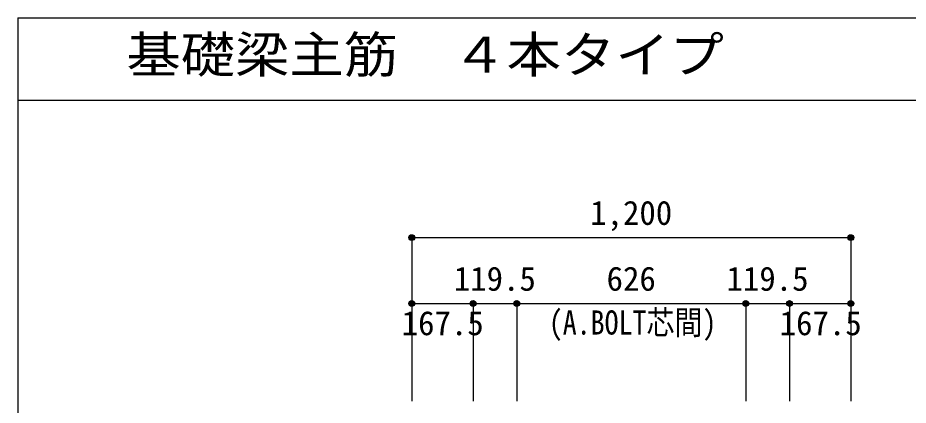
# Model space of a CAD drawing. Units: millimetres at full size, sheet at 1:30. Extents: x -5973 to 5954, y -4195 to 4201.
# Drawn here: x -5973 to -3539, y 3142 to 4201 of the extents above; entities that cross this region are included whole.
import ezdxf
from ezdxf.enums import TextEntityAlignment as Align

# ---------------------------------------------------------------- set-up
doc = ezdxf.new("R2010")
doc.units = ezdxf.units.MM
doc.header["$LTSCALE"] = 30
doc.header["$PDMODE"] = 32
doc.header["$PDSIZE"] = 15
for name, color, linetype in [('0-7_文字', 4, 'Continuous'), ('0-D_寸法', 4, 'Continuous'), ('6-7_文字', 7, 'Continuous'), ('F-0_枠', 6, 'Continuous')]:
    doc.layers.add(name, color=color, linetype=linetype)
doc.styles.add('ＭＳ ゴシック', font='')
doc.styles.get('ＭＳ ゴシック').set_extended_font_data('MS Gothic')

msp = doc.modelspace()

# ---------------------------------------------------------------- linework, layer by layer
at = {"layer": '0-D_寸法'}
for p, q in [((-4895.8, 3600.34), (-4895.8, 3420.34)), ((-4895.8, 3600.34), (-4895.8, 3420.34)), ((-4895.8, 3600.34), (-3695.8, 3600.34)), ((-4895.8, 3600.34), (-3695.8, 3600.34)), ((-3695.8, 3600.34), (-3695.8, 3420.34)), ((-4895.8, 3420.34), (-4728.3, 3420.34)), ((-4895.8, 3420.34), (-4895.8, 3153.3)), ((-4728.3, 3420.34), (-4728.3, 3153.3)), ((-3695.8, 3420.34), (-3695.8, 3153.3))]:
    msp.add_line(p, q, dxfattribs=at)
for points in [[(-4728.3, 3420.34), (-4608.8, 3420.34), (-4608.8, 3153.3)], [(-4608.8, 3420.34), (-3982.8, 3420.34), (-3982.8, 3153.3)], [(-3982.8, 3420.34), (-3863.3, 3420.34), (-3863.3, 3153.3)], [(-3863.3, 3420.34), (-3695.8, 3420.34), (-3695.8, 3153.3)]]:
    msp.add_lwpolyline(points, dxfattribs=at)
for centre, radius in [((-4895.8, 3600.34), 8), ((-4895.8, 3600.34), 7.2), ((-4895.8, 3600.34), 6.4), ((-4895.8, 3600.34), 5.6), ((-4895.8, 3600.34), 4.8), ((-4895.8, 3600.34), 4), ((-4895.8, 3600.34), 3.2), ((-4895.8, 3600.34), 2.4), ((-3695.8, 3600.34), 8), ((-3695.8, 3600.34), 7.2), ((-3695.8, 3600.34), 6.4), ((-3695.8, 3600.34), 5.6), ((-3695.8, 3600.34), 4.8), ((-3695.8, 3600.34), 4), ((-3695.8, 3600.34), 3.2), ((-3695.8, 3600.34), 2.4), ((-4895.8, 3600.34), 1.6), ((-4895.8, 3600.34), 0.8), ((-3695.8, 3600.34), 1.6), ((-3695.8, 3600.34), 0.8), ((-4895.8, 3420.34), 8), ((-4895.8, 3420.34), 7.2), ((-4895.8, 3420.34), 6.4), ((-4895.8, 3420.34), 5.6), ((-4895.8, 3420.34), 4.8), ((-4895.8, 3420.34), 4), ((-4895.8, 3420.34), 3.2), ((-4895.8, 3420.34), 2.4), ((-4895.8, 3420.34), 1.6), ((-4895.8, 3420.34), 0.8), ((-4728.3, 3420.34), 8), ((-4728.3, 3420.34), 7.2), ((-4728.3, 3420.34), 6.4), ((-4728.3, 3420.34), 5.6), ((-4728.3, 3420.34), 4.8), ((-4728.3, 3420.34), 4), ((-4728.3, 3420.34), 3.2), ((-4728.3, 3420.34), 2.4), ((-4728.3, 3420.34), 1.6), ((-4728.3, 3420.34), 0.8), ((-4608.8, 3420.34), 8), ((-4608.8, 3420.34), 7.2), ((-4608.8, 3420.34), 6.4), ((-4608.8, 3420.34), 5.6), ((-4608.8, 3420.34), 4.8), ((-4608.8, 3420.34), 4), ((-4608.8, 3420.34), 3.2), ((-4608.8, 3420.34), 2.4), ((-4608.8, 3420.34), 1.6), ((-4608.8, 3420.34), 0.8), ((-3982.8, 3420.34), 8), ((-3982.8, 3420.34), 7.2), ((-3982.8, 3420.34), 6.4), ((-3982.8, 3420.34), 5.6), ((-3982.8, 3420.34), 4.8), ((-3982.8, 3420.34), 4), ((-3982.8, 3420.34), 3.2), ((-3982.8, 3420.34), 2.4), ((-3982.8, 3420.34), 1.6), ((-3982.8, 3420.34), 0.8), ((-3863.3, 3420.34), 8), ((-3863.3, 3420.34), 7.2), ((-3863.3, 3420.34), 6.4), ((-3863.3, 3420.34), 5.6), ((-3863.3, 3420.34), 4.8), ((-3863.3, 3420.34), 4), ((-3863.3, 3420.34), 3.2), ((-3863.3, 3420.34), 2.4), ((-3863.3, 3420.34), 1.6), ((-3863.3, 3420.34), 0.8), ((-3695.8, 3420.34), 8), ((-3695.8, 3420.34), 7.2), ((-3695.8, 3420.34), 6.4), ((-3695.8, 3420.34), 5.6), ((-3695.8, 3420.34), 4.8), ((-3695.8, 3420.34), 4), ((-3695.8, 3420.34), 3.2), ((-3695.8, 3420.34), 2.4), ((-3695.8, 3420.34), 1.6), ((-3695.8, 3420.34), 0.8)]:
    msp.add_circle(centre, radius, dxfattribs=at)
at = {"layer": '0-D_寸法', "color": 7}
for p in [(-4895.8, 3600.34), (-4895.8, 3600.34), (-3695.8, 3600.34), (-4895.8, 3420.34), (-4728.3, 3420.34), (-4608.8, 3420.34), (-3982.8, 3420.34), (-3863.3, 3420.34), (-3695.8, 3420.34)]:
    msp.add_point(p, dxfattribs=at)
at = {"layer": 'F-0_枠'}
for q in [(-5972.88, -4195.24), (5954.1, 4201.15)]:
    msp.add_line((-5972.88, 4201.15), q, dxfattribs=at)
at = {"layer": 'F-0_枠', "color": 2}
msp.add_line((-5972.88, 3976.15), (3723.6, 3976.15), dxfattribs=at)

# ---------------------------------------------------------------- texts
at = {"layer": '0-7_文字', "style": 'ＭＳ ゴシック', "width": 0.85}
msp.add_text('(A.BOLT芯間)', height=65.98, dxfattribs=at).set_placement((-4521.31, 3315.58), align=Align.BOTTOM_LEFT)
at = {"layer": '0-D_寸法', "style": 'ＭＳ ゴシック'}
for s, p in [('1,200', (-4408.3, 3615.34)), ('119.5', (-4781.05, 3435.34)), ('626', (-4363.3, 3435.34)), ('119.5', (-4035.55, 3435.34)), ('167.5', (-4923.52, 3313.8)), ('167.5', (-3890.16, 3313.8))]:
    msp.add_text(s, height=65.98, dxfattribs=at).set_placement(p, align=Align.BOTTOM_LEFT)
at = {"layer": '6-7_文字', "color": 2, "style": 'ＭＳ ゴシック', "width": 1.1}
msp.add_text('\u3000\u3000基礎梁主筋\u3000４本タイプ', height=98.97, dxfattribs=at).set_placement((-5972.88, 4021.15), align=Align.BOTTOM_LEFT)

doc.saveas('drawing.dxf')
